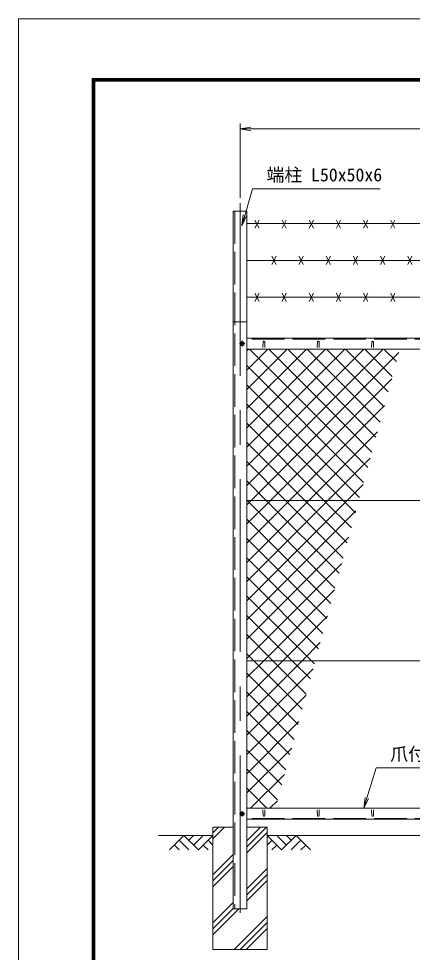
# Model space of a CAD drawing. Units: millimetres, scale not verified. Extents: x -4200 to 4200, y -2970 to 2970.
# Drawn here: x -4200 to -2751, y -466 to 2970 of the extents above; entities that cross this region are included whole.
import ezdxf
from ezdxf.enums import TextEntityAlignment as Align

# ---------------------------------------------------------------- set-up
doc = ezdxf.new("R2010")
doc.units = ezdxf.units.MM
doc.header["$LTSCALE"] = 20
doc.linetypes.add('DASHED', pattern=[7.5, 6, -1.5])
doc.linetypes.add('USER1', pattern=[50.8, 31.75, -6.35, 6.35, -6.35])
for name, color, linetype, lineweight in [('0-0_D-STR1', 1, 'Continuous', 18), ('0-1_D-BMK', 2, 'USER1', 13), ('0-2_D-STR-DIM', 7, 'Continuous', 9), ('0-3_D-STR3', 3, 'Continuous', 13), ('0-4_D-BGD', 7, 'Continuous', 9), ('0-5_D-STR4', 7, 'Continuous', 9), ('0-6_D-DCR-HCH', 7, 'Continuous', 9), ('0-7_D-STR-TXT', 7, 'Continuous', 9), ('0-8_0', 7, 'Continuous', 9), ('0-A_D-STR2', 7, 'Continuous', 9), ('0-B_D-TTL', 7, 'Continuous', 9)]:
    doc.layers.add(name, color=color, linetype=linetype, lineweight=lineweight)
doc.styles.add('ＭＳ ゴシック', font='')
doc.styles.get('ＭＳ ゴシック').set_extended_font_data('MS Gothic')

# ---------------------------------------------------------------- blocks, each defined once
blk = doc.blocks.new('_Open')
at = {"layer": '0-8_0'}
blk.add_line((-20, 3.33), (0, 0), dxfattribs=at)
blk.add_lwpolyline([(-20, -3.33), (0, 0), (-20, 0)], dxfattribs=at)

msp = doc.modelspace()

# ---------------------------------------------------------------- linework, layer by layer
at = {"layer": '0-0_D-STR1'}
for p, q in [((-3409.97, 2261.82), (-3409.97, -306.02)), ((-3409.97, 2261.82), (-3359.97, 2261.82)), ((-3359.97, -306.02), (-3359.97, 2261.82)), ((-3359.97, 1853.98), (-3409.97, 1853.98)), ((-1421.47, 1793.98), (-3359.97, 1793.98)), ((-3359.97, 1753.98), (-1421.47, 1753.98)), ((-3299.97, 1780.85), (-3300.72, 1759.35)), ((-3293.97, 1780.85), (-3293.22, 1759.35)), ((-3099.97, 1780.85), (-3100.72, 1759.35)), ((-3093.97, 1780.85), (-3093.22, 1759.35)), ((-2899.97, 1780.85), (-2900.72, 1759.35)), ((-2893.97, 1780.85), (-2893.22, 1759.35)), ((-3359.97, 63.98), (-1421.47, 63.98)), ((-3299.97, 37.11), (-3300.72, 58.61)), ((-3293.97, 37.11), (-3293.22, 58.61)), ((-3099.97, 37.11), (-3100.72, 58.61)), ((-3093.97, 37.11), (-3093.22, 58.61)), ((-2899.97, 37.11), (-2900.72, 58.61)), ((-2893.97, 37.11), (-2893.22, 58.61)), ((-1421.47, 23.98), (-3359.97, 23.98)), ((-3409.97, -306.02), (-3359.97, -306.02))]:
    msp.add_line(p, q, dxfattribs=at)
at = {"layer": '0-0_D-STR1', "linetype": 'DASHED'}
for p, q in [((-3403.97, 2261.82), (-3403.97, -306.02)), ((-1421.47, 1790.98), (-3359.97, 1790.98)), ((-1421.47, 26.98), (-3359.97, 26.98))]:
    msp.add_line(p, q, dxfattribs=at)
at = {"layer": '0-0_D-STR1'}
for centre, start, end in [((-3296.97, 1779.6), 22.61986, 157.38014), ((-3096.97, 1779.6), 22.61986, 157.38014), ((-2896.97, 1779.6), 22.61986, 157.38014), ((-3296.97, 38.36), 202.61986, 337.38014), ((-3096.97, 38.36), 202.61986, 337.38014), ((-2896.97, 38.36), 202.61986, 337.38014)]:
    msp.add_arc(centre, 3.25, start, end, dxfattribs=at)
at = {"layer": '0-1_D-BMK'}
for p, q in [((-3384.97, 2290.69), (-3384.97, -321.02)), ((-3366.97, 1773.98), (-3386.97, 1773.98)), ((-3376.97, 1783.98), (-3376.97, 1763.98)), ((-3366.97, 43.98), (-3386.97, 43.98)), ((-3376.97, 53.98), (-3376.97, 33.98))]:
    msp.add_line(p, q, dxfattribs=at)
at = {"layer": '0-2_D-STR-DIM'}
for p, q in [((-3384.97, 2310.69), (-3384.97, 2584.48)), ((-3344.97, 2564.48), (-1424.97, 2564.48))]:
    msp.add_line(p, q, dxfattribs=at)
at = {"layer": '0-3_D-STR3'}
for p, q in [((-3359.97, 2216.5), (-1421.47, 2216.5)), ((-3329.97, 2198.54), (-3314.97, 2228.54)), ((-3329.97, 2228.54), (-3314.97, 2198.54)), ((-3229.97, 2198.54), (-3214.97, 2228.54)), ((-3229.97, 2228.54), (-3214.97, 2198.54)), ((-3129.97, 2198.54), (-3114.97, 2228.54)), ((-3129.97, 2228.54), (-3114.97, 2198.54)), ((-3029.97, 2198.54), (-3014.97, 2228.54)), ((-3029.97, 2228.54), (-3014.97, 2198.54)), ((-2929.97, 2198.54), (-2914.97, 2228.54)), ((-2929.97, 2228.54), (-2914.97, 2198.54)), ((-2829.97, 2198.54), (-2814.97, 2228.54)), ((-2829.97, 2228.54), (-2814.97, 2198.54)), ((-3359.97, 2080.56), (-1421.47, 2080.56)), ((-3267.47, 2095.56), (-3252.47, 2065.56)), ((-3267.47, 2065.56), (-3252.47, 2095.56)), ((-3167.47, 2095.56), (-3152.47, 2065.56)), ((-3167.47, 2065.56), (-3152.47, 2095.56)), ((-3067.47, 2095.56), (-3052.47, 2065.56)), ((-3067.47, 2065.56), (-3052.47, 2095.56)), ((-2967.47, 2095.56), (-2952.47, 2065.56)), ((-2967.47, 2065.56), (-2952.47, 2095.56)), ((-2867.47, 2095.56), (-2852.47, 2065.56)), ((-2867.47, 2065.56), (-2852.47, 2095.56)), ((-2767.47, 2095.56), (-2752.47, 2065.56)), ((-2767.47, 2065.56), (-2752.47, 2095.56)), ((-3329.97, 1929.61), (-3314.97, 1959.61)), ((-3329.97, 1959.61), (-3314.97, 1929.61)), ((-3229.97, 1929.61), (-3214.97, 1959.61)), ((-3229.97, 1959.61), (-3214.97, 1929.61)), ((-3129.97, 1929.61), (-3114.97, 1959.61)), ((-3129.97, 1959.61), (-3114.97, 1929.61)), ((-3029.97, 1929.61), (-3014.97, 1959.61)), ((-3029.97, 1959.61), (-3014.97, 1929.61)), ((-2929.97, 1929.61), (-2914.97, 1959.61)), ((-2929.97, 1959.61), (-2914.97, 1929.61)), ((-2829.97, 1929.61), (-2814.97, 1959.61)), ((-2829.97, 1959.61), (-2814.97, 1929.61)), ((-3359.97, 1944.61), (-1421.47, 1944.61)), ((-1421.47, 1197.23), (-3359.97, 1197.23)), ((-1421.47, 607.23), (-3359.97, 607.23))]:
    msp.add_line(p, q, dxfattribs=at)
for points in [[(-3370.47, 1777.73), (-3376.97, 1781.49), (-3383.47, 1777.73), (-3383.47, 1770.23), (-3376.97, 1766.47), (-3370.47, 1770.23)], [(-3370.47, 47.73), (-3376.97, 51.49), (-3383.47, 47.73), (-3383.47, 40.23), (-3376.97, 36.47), (-3370.47, 40.23)]]:
    msp.add_lwpolyline(points, close=True, dxfattribs=at)
for centre in [(-3376.97, 1773.98), (-3376.97, 43.98)]:
    msp.add_circle(centre, 6.25, dxfattribs=at)
at = {"layer": '0-4_D-BGD'}
for p, q in [((-3484.97, -36.02), (-3684.97, -36.02)), ((-1484.97, -36.02), (-3284.97, -36.02))]:
    msp.add_line(p, q, dxfattribs=at)
at = {"layer": '0-5_D-STR4'}
for p, q in [((-3484.97, -6.02), (-3484.97, -456.02)), ((-3409.97, -6.02), (-3484.97, -6.02)), ((-3284.97, -6.02), (-3359.97, -6.02)), ((-3284.97, -6.02), (-3284.97, -456.02)), ((-3284.97, -456.02), (-3484.97, -456.02))]:
    msp.add_line(p, q, dxfattribs=at)
at = {"layer": '0-6_D-DCR-HCH'}
for p, q in [((-3484.97, -48.26), (-3442.73, -6.02)), ((-3484.97, -26.16), (-3464.83, -6.02)), ((-3359.97, -77.94), (-3288.05, -6.02)), ((-3359.97, -55.84), (-3310.15, -6.02)), ((-3359.97, -100.04), (-3284.97, -25.04)), ((-3591.4, -36.02), (-3644.61, -89.23)), ((-3609.14, -53.76), (-3573.5, -89.23)), ((-3591.4, -36.02), (-3538.19, -89.23)), ((-3573.66, -53.76), (-3555.92, -36.02)), ((-3555.92, -71.5), (-3520.45, -36.02)), ((-3538.19, -89.23), (-3484.97, -36.02)), ((-3502.71, -53.76), (-3484.97, -71.41)), ((-3231.76, -89.23), (-3284.97, -36.02)), ((-3267.24, -53.76), (-3284.97, -71.41)), ((-3214.03, -71.5), (-3249.5, -36.02)), ((-3178.55, -36.02), (-3231.76, -89.23)), ((-3196.2, -53.85), (-3214.03, -36.02)), ((-3160.81, -53.76), (-3196.45, -89.23)), ((-3178.55, -36.02), (-3125.34, -89.23)), ((-3626.87, -71.5), (-3609.05, -89.23)), ((-3520.45, -71.5), (-3502.63, -89.23)), ((-3249.5, -71.5), (-3267.32, -89.23)), ((-3143.08, -71.5), (-3160.89, -89.23)), ((-3484.97, -180.84), (-3409.97, -105.84)), ((-3484.97, -202.94), (-3409.97, -127.94)), ((-3484.97, -225.04), (-3409.97, -150.04)), ((-3359.97, -232.62), (-3284.97, -157.62)), ((-3359.97, -254.72), (-3284.97, -179.72)), ((-3359.97, -276.81), (-3284.97, -201.81)), ((-3484.97, -357.62), (-3409.97, -282.62)), ((-3484.97, -379.72), (-3409.97, -304.72)), ((-3484.97, -401.81), (-3389.18, -306.02)), ((-3406.6, -456.02), (-3284.97, -334.4)), ((-3384.5, -456.02), (-3284.97, -356.49)), ((-3362.4, -456.02), (-3284.97, -378.59))]:
    msp.add_line(p, q, dxfattribs=at)
at = {"layer": '0-7_D-STR-TXT'}
for points in [[(-2868.62, 2344.25), (-3339.6, 2344.25), (-3377.68, 2209.98)], [(-2185.85, 212.85), (-2883.73, 212.85), (-2929.09, 65.89)]]:
    msp.add_lwpolyline(points, dxfattribs=at)
at = {"layer": '0-A_D-STR2'}
for p, q in [((-3359.97, 1746.98), (-3352.98, 1753.98)), ((-3359.97, 1676.27), (-3282.26, 1753.98)), ((-3359.97, 1605.56), (-3211.55, 1753.98)), ((-3359.97, 1534.85), (-3140.84, 1753.98)), ((-3359.97, 1464.14), (-3070.13, 1753.98)), ((-3359.97, 1393.43), (-2999.42, 1753.98)), ((-3359.97, 1322.72), (-2928.71, 1753.98)), ((-3359.97, 1252.01), (-2858, 1753.98)), ((-2914.75, 1318.76), (-3349.97, 1753.98)), ((-2899.67, 1374.39), (-3279.26, 1753.98)), ((-2884.59, 1430.03), (-3208.55, 1753.98)), ((-2869.52, 1485.66), (-3137.84, 1753.98)), ((-2854.44, 1541.29), (-3067.13, 1753.98)), ((-2839.36, 1596.93), (-2996.41, 1753.98)), ((-2824.28, 1652.56), (-2925.7, 1753.98)), ((-2809.21, 1708.19), (-2854.99, 1753.98)), ((-3344.04, 1197.23), (-2800.33, 1740.94)), ((-2929.83, 1263.13), (-3359.97, 1693.28)), ((-2944.91, 1207.5), (-3359.97, 1622.56)), ((-3273.33, 1197.23), (-2826.62, 1643.94)), ((-3005.35, 1197.23), (-3359.97, 1551.85)), ((-3202.62, 1197.23), (-2852.91, 1546.94)), ((-3076.06, 1197.23), (-3359.97, 1481.14)), ((-3131.91, 1197.23), (-2879.2, 1449.94)), ((-3146.77, 1197.23), (-3359.97, 1410.43)), ((-3061.2, 1197.23), (-2905.49, 1352.94)), ((-3217.48, 1197.23), (-3359.97, 1339.72)), ((-3288.19, 1197.23), (-3359.97, 1269.01)), ((-2990.49, 1197.23), (-2931.78, 1255.94)), ((-3358.9, 1197.23), (-3359.97, 1198.3)), ((-3359.97, 1181.3), (-3344.04, 1197.23)), ((-3359.97, 1110.58), (-3273.33, 1197.23)), ((-3359.97, 1039.87), (-3202.62, 1197.23)), ((-3359.97, 969.16), (-3131.91, 1197.23)), ((-3359.97, 898.45), (-3061.2, 1197.23)), ((-3359.97, 827.74), (-2990.49, 1197.23)), ((-3035.37, 873.7), (-3358.9, 1197.23)), ((-3020.29, 929.33), (-3288.19, 1197.23)), ((-3005.22, 984.96), (-3217.48, 1197.23)), ((-2990.14, 1040.6), (-3146.77, 1197.23)), ((-2975.06, 1096.23), (-3076.06, 1197.23)), ((-2959.98, 1151.86), (-3005.35, 1197.23)), ((-3359.97, 757.03), (-2958.06, 1158.94)), ((-3050.45, 818.06), (-3359.97, 1127.59)), ((-3359.97, 686.32), (-2984.35, 1061.94)), ((-3065.53, 762.43), (-3359.97, 1056.88)), ((-3080.6, 706.8), (-3359.97, 986.17)), ((-3359.97, 615.61), (-3010.64, 964.94)), ((-3095.68, 651.17), (-3359.97, 915.46)), ((-3297.64, 607.23), (-3036.93, 867.94)), ((-3122.46, 607.23), (-3359.97, 844.75)), ((-3193.17, 607.23), (-3359.97, 774.04)), ((-3226.93, 607.23), (-3063.22, 770.94)), ((-3263.88, 607.23), (-3359.97, 703.33)), ((-3156.22, 607.23), (-3089.51, 673.94)), ((-3334.59, 607.23), (-3359.97, 632.62)), ((-3359.97, 544.9), (-3297.64, 607.23)), ((-3359.97, 474.19), (-3226.93, 607.23)), ((-3359.97, 403.48), (-3156.22, 607.23)), ((-3155.99, 428.63), (-3334.59, 607.23)), ((-3140.92, 484.27), (-3263.88, 607.23)), ((-3125.84, 539.9), (-3193.17, 607.23)), ((-3110.76, 595.53), (-3122.46, 607.23)), ((-3359.97, 332.77), (-3115.8, 576.94)), ((-3171.07, 373), (-3359.97, 561.9)), ((-3186.15, 317.37), (-3359.97, 491.19)), ((-3359.97, 262.06), (-3142.09, 479.94)), ((-3201.23, 261.74), (-3359.97, 420.48)), ((-3359.97, 191.35), (-3168.38, 382.94)), ((-3216.3, 206.1), (-3359.97, 349.77)), ((-3359.97, 120.64), (-3194.67, 285.94)), ((-3231.38, 150.47), (-3359.97, 279.06)), ((-3246.46, 94.84), (-3359.97, 208.35)), ((-3345.92, 63.98), (-3220.96, 188.94)), ((-3286.31, 63.98), (-3359.97, 137.64)), ((-3275.21, 63.98), (-3247.24, 91.94)), ((-3357.02, 63.98), (-3359.97, 66.93))]:
    msp.add_line(p, q, dxfattribs=at)
at = {"layer": '0-B_D-TTL', "color": 2, "lineweight": 18}
msp.add_lwpolyline([(-4200, 2970), (4200, 2970), (4200, -2970), (-4200, -2970)], close=True, dxfattribs=at)
at = {"layer": '0-B_D-TTL'}
for points in [[(-3930, 2750), (3930, 2750), (3930, -2750), (-3930, -2750)], [(-3927.5, 2747.5), (3927.5, 2747.5), (3927.5, -2747.5), (-3927.5, -2747.5)], [(-3925, 2745), (3925, 2745), (3925, -2745), (-3925, -2745)], [(-3922.5, 2742.5), (3922.5, 2742.5), (3922.5, -2742.5), (-3922.5, -2742.5)], [(-3920, 2740), (3920, 2740), (3920, -2740), (-3920, -2740)]]:
    msp.add_lwpolyline(points, close=True, dxfattribs=at)

# ---------------------------------------------------------------- block references
at = {"layer": '0-2_D-STR-DIM', "xscale": 2, "yscale": 2, "rotation": 180}
msp.add_blockref('_Open', (-3384.97, 2564.48), dxfattribs=at)
at = {"layer": '0-7_D-STR-TXT', "xscale": 2, "yscale": 2}
for p, rotation in [((-3378.23, 2208.06), 254.16392), ((-2929.68, 63.98), 252.84683)]:
    msp.add_blockref('_Open', p, dxfattribs=dict(at, rotation=rotation))

# ---------------------------------------------------------------- texts
at = {"layer": '0-7_D-STR-TXT', "style": 'ＭＳ ゴシック'}
for s, p in [('端柱 L50x50x6', (-3287.4, 2356.84)), ('爪付胴縁 R付L40x40x3', (-2831.79, 225.43))]:
    msp.add_text(s, height=48.09, dxfattribs=at).set_placement(p, align=Align.BOTTOM_LEFT)

doc.saveas('drawing.dxf')
